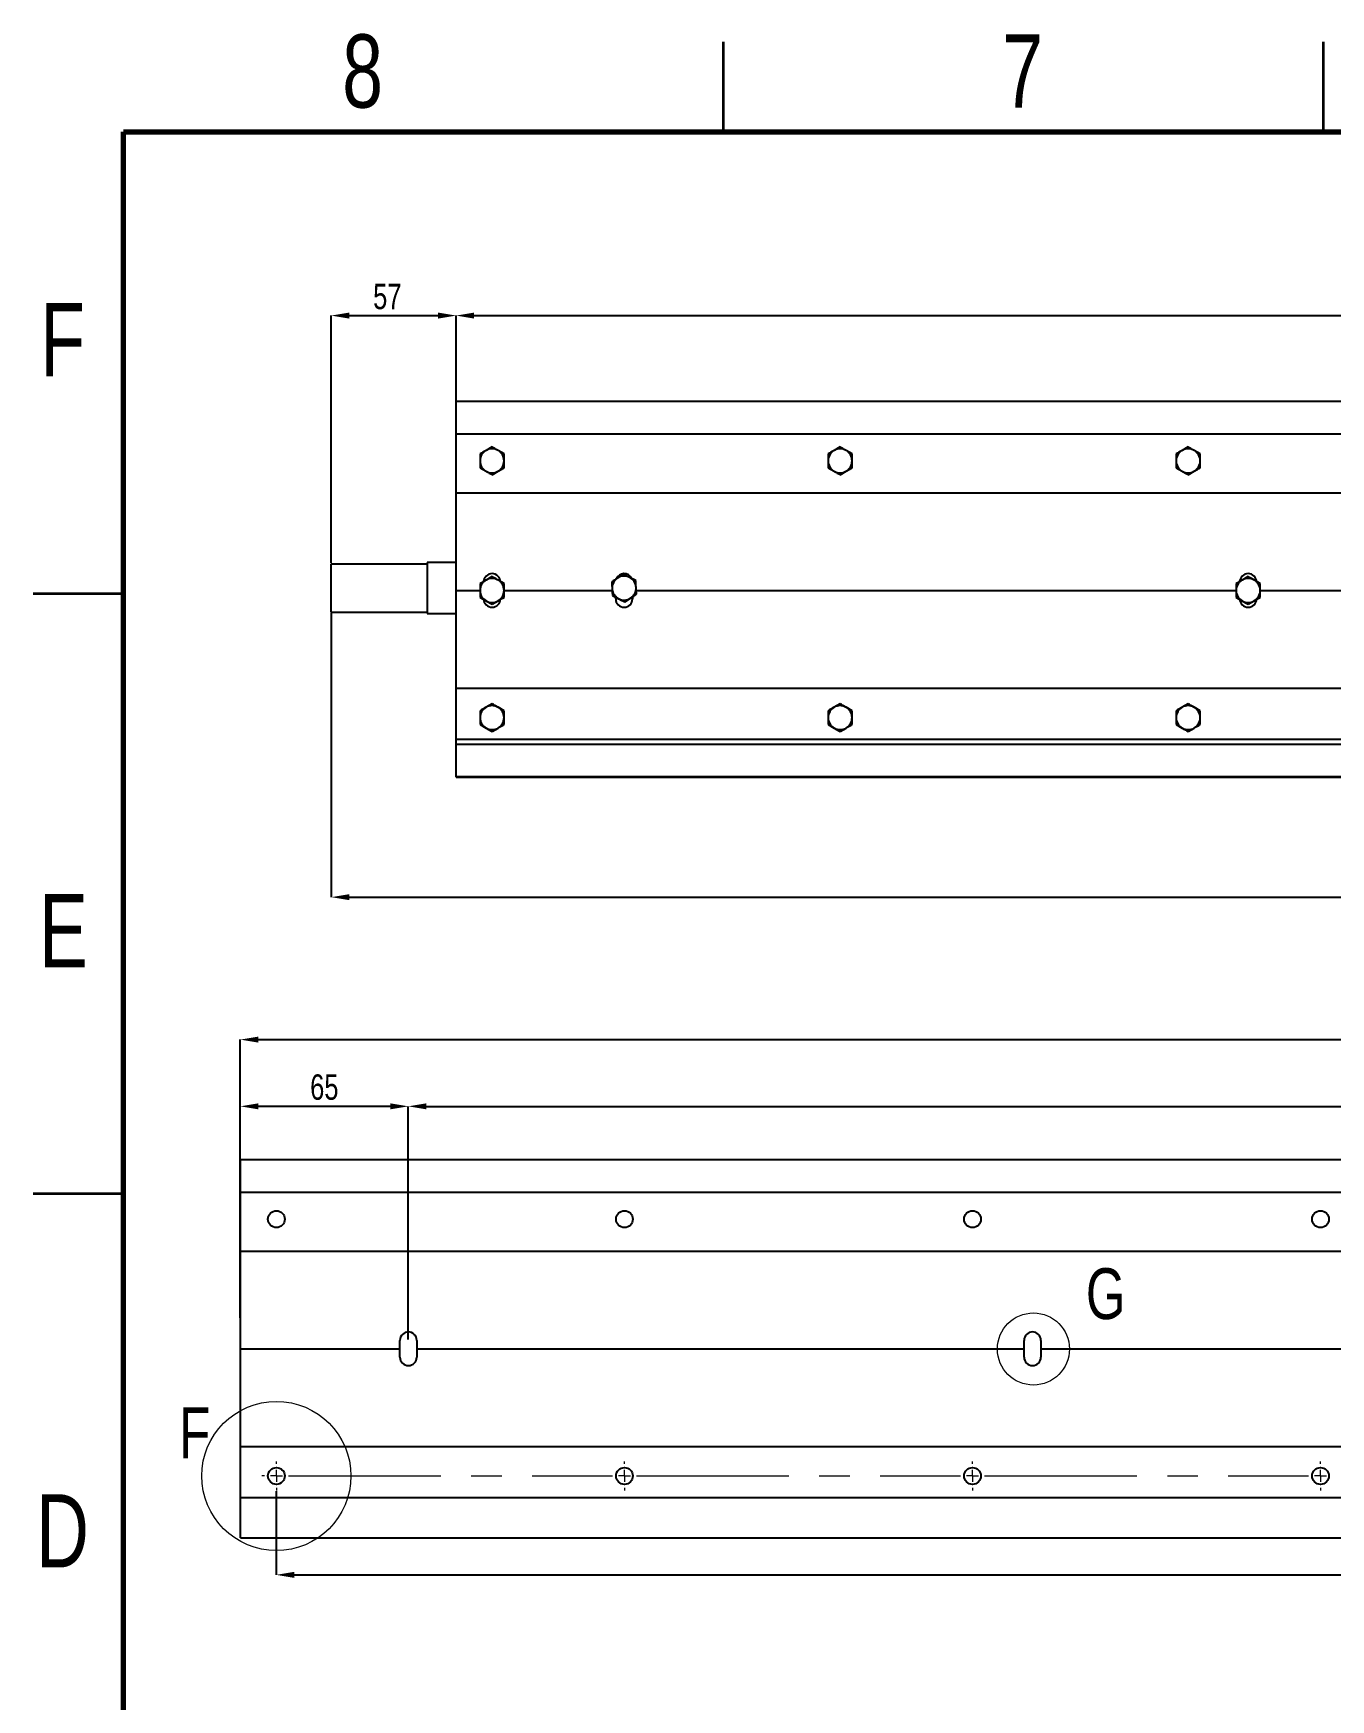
# Model space of a CAD drawing. Header units: millimetres. Extents: x -361 to 14022, y -1822 to 1455.
# Drawn here: x 3750.8 to 3858.9, y -179.3 to -40.4 of the extents above; entities that cross this region are included whole.
import ezdxf

# ---------------------------------------------------------------- set-up
doc = ezdxf.new("R2010")
doc.units = ezdxf.units.MM
doc.linetypes.add('CENTERX2', pattern=[20.32, 12.7, -2.54, 2.54, -2.54])
doc.styles.add('SLDTEXTSTYLE0', font='TXT', dxfattribs={"width": 0.75})
doc.dimstyles.new('SLDDIMSTYLE10', dxfattribs={"dimtxt": 2.116667, "dimasz": 1.5, "dimexe": 0, "dimexo": 0.0625, "dimgap": 0.529167, "dimtad": 1, "dimdec": 1, "dimlfac": 5, "dimrnd": 1e-09, "dimzin": 4, "dimdsep": 46, "dimtxsty": 'SLDTEXTSTYLE0', "dimsah": 1, "dimcen": 0.09, "dimadec": 0, "dimazin": 1, "dimtfac": 1, "dimtdec": 1, "dimtofl": 0, "dimtmove": 0, "dimatfit": 3, "dimfxl": 1, "dimfrac": 2, "dimtolj": 1, "dimtzin": 12, "dimarcsym": 0})
doc.dimstyles.new('SLDDIMSTYLE9', dxfattribs={"dimtxt": 2.116667, "dimasz": 1.5, "dimexe": 0, "dimexo": 0.0625, "dimgap": 0.529167, "dimtad": 1, "dimdec": 1, "dimlfac": 5, "dimrnd": 1e-09, "dimzin": 4, "dimdsep": 46, "dimtxsty": 'SLDTEXTSTYLE0', "dimsah": 1, "dimcen": 0.09, "dimadec": 0, "dimazin": 1, "dimtfac": 1, "dimtdec": 1, "dimtmove": 0, "dimatfit": 0, "dimfxl": 1, "dimfrac": 2, "dimtolj": 1, "dimtzin": 12, "dimarcsym": 0})

# ---------------------------------------------------------------- blocks, each defined once
blk = doc.blocks.new('*D157')
at = {"color": 0, "linetype": 'Continuous', "lineweight": -2, "transparency": 16777216}
for p, q in [((3786.02, -71.01), (3786.02, -63.93)), ((3787.52, -63.93), (4080.52, -63.93)), ((4082.02, -71.01), (4082.02, -63.93))]:
    blk.add_line(p, q, dxfattribs=at)
at = {"color": 0, "linetype": 'Continuous', "transparency": 16777216}
for points in [[(3787.52, -63.68), (3787.52, -64.18), (3786.02, -63.93)], [(4080.52, -63.68), (4080.52, -64.18), (4082.02, -63.93)]]:
    blk.add_solid(points, dxfattribs=at)
at = {"layer": 'Defpoints', "color": 0, "linetype": 'Continuous', "transparency": 16777216}
for p in [(4082.02, -63.93), (3786.02, -71.08), (4082.02, -71.08)]:
    blk.add_point(p, dxfattribs=at)
at = {"color": 0, "linetype": 'Continuous', "lineweight": 18, "transparency": 16777216, "insert": (4040.73, -61.29), "char_height": 2.117, "attachment_point": 2, "style": 'SLDTEXTSTYLE0'}
blk.add_mtext('\\A1;1570', dxfattribs=at)
blk = doc.blocks.new('*D158')
at = {"color": 0, "linetype": 'Continuous', "lineweight": -2, "transparency": 16777216}
for p, q in [((3775.62, -84.57), (3775.62, -63.93)), ((3777.12, -63.93), (3784.52, -63.93)), ((3786.02, -78.63), (3786.02, -63.93))]:
    blk.add_line(p, q, dxfattribs=at)
at = {"color": 0, "linetype": 'Continuous', "transparency": 16777216}
for points in [[(3777.12, -63.68), (3777.12, -64.18), (3775.62, -63.93)], [(3784.52, -63.68), (3784.52, -64.18), (3786.02, -63.93)]]:
    blk.add_solid(points, dxfattribs=at)
at = {"layer": 'Defpoints', "color": 0, "linetype": 'Continuous', "transparency": 16777216}
for p in [(3786.02, -63.93), (3786.02, -78.69), (3775.62, -84.63)]:
    blk.add_point(p, dxfattribs=at)
at = {"color": 0, "linetype": 'Continuous', "lineweight": 18, "transparency": 16777216, "insert": (3780.29, -61.28), "char_height": 2.117, "attachment_point": 2, "style": 'SLDTEXTSTYLE0'}
blk.add_mtext('\\A1;57', dxfattribs=at)
blk = doc.blocks.new('*D159')
at = {"color": 0, "linetype": 'Continuous', "lineweight": -2, "transparency": 16777216}
for p, q in [((3775.62, -88.7), (3775.62, -112.39)), ((4092.42, -88.7), (4092.42, -112.39)), ((3777.12, -112.39), (4090.92, -112.39))]:
    blk.add_line(p, q, dxfattribs=at)
at = {"color": 0, "linetype": 'Continuous', "transparency": 16777216}
for points in [[(3777.12, -112.14), (3777.12, -112.64), (3775.62, -112.39)], [(4090.92, -112.14), (4090.92, -112.64), (4092.42, -112.39)]]:
    blk.add_solid(points, dxfattribs=at)
at = {"layer": 'Defpoints', "color": 0, "linetype": 'Continuous', "transparency": 16777216}
for p in [(3775.62, -88.63), (4092.42, -88.63), (4092.42, -112.39)]:
    blk.add_point(p, dxfattribs=at)
at = {"color": 0, "linetype": 'Continuous', "lineweight": 18, "transparency": 16777216, "insert": (3928.06, -109.75), "char_height": 2.117, "attachment_point": 2, "style": 'SLDTEXTSTYLE0'}
blk.add_mtext('\\A1;1688', dxfattribs=at)
blk = doc.blocks.new('*D160')
at = {"color": 0, "linetype": 'Continuous', "lineweight": -2, "transparency": 16777216}
for p, q in [((3768.04, -141.82), (3768.04, -124.26)), ((3769.54, -124.26), (4062.54, -124.26)), ((4064.04, -141.82), (4064.04, -124.26))]:
    blk.add_line(p, q, dxfattribs=at)
at = {"color": 0, "linetype": 'Continuous', "transparency": 16777216}
for points in [[(3769.54, -124.01), (3769.54, -124.51), (3768.04, -124.26)], [(4062.54, -124.01), (4062.54, -124.51), (4064.04, -124.26)]]:
    blk.add_solid(points, dxfattribs=at)
at = {"layer": 'Defpoints', "color": 0, "linetype": 'Continuous', "transparency": 16777216}
for p in [(4064.04, -124.26), (3768.04, -141.88), (4064.04, -141.88)]:
    blk.add_point(p, dxfattribs=at)
at = {"color": 0, "linetype": 'Continuous', "lineweight": 18, "transparency": 16777216, "insert": (3907.19, -121.61), "char_height": 2.117, "attachment_point": 2, "style": 'SLDTEXTSTYLE0'}
blk.add_mtext('\\A1;1570', dxfattribs=at)
blk = doc.blocks.new('*D161')
at = {"color": 0, "linetype": 'Continuous', "lineweight": -2, "transparency": 16777216}
for p, q in [((3771.04, -161.88), (3771.04, -168.86)), ((4061.04, -161.88), (4061.04, -168.86)), ((3772.54, -168.86), (4059.54, -168.86))]:
    blk.add_line(p, q, dxfattribs=at)
at = {"color": 0, "linetype": 'Continuous', "transparency": 16777216}
for points in [[(3772.54, -168.61), (3772.54, -169.11), (3771.04, -168.86)], [(4059.54, -168.61), (4059.54, -169.11), (4061.04, -168.86)]]:
    blk.add_solid(points, dxfattribs=at)
at = {"layer": 'Defpoints', "color": 0, "linetype": 'Continuous', "transparency": 16777216}
for p in [(3771.04, -161.82), (4061.04, -161.82), (4061.04, -168.86)]:
    blk.add_point(p, dxfattribs=at)
at = {"color": 0, "linetype": 'Continuous', "lineweight": 18, "transparency": 16777216, "insert": (3911.6, -166.22), "char_height": 2.1167, "attachment_point": 2, "style": 'SLDTEXTSTYLE0'}
blk.add_mtext('\\A1;11x140=1570', dxfattribs=at)
blk = doc.blocks.new('*D162')
at = {"color": 0, "linetype": 'Continuous', "lineweight": -2, "transparency": 16777216}
for p, q in [((3782.04, -149.26), (3782.04, -129.82)), ((3783.54, -129.82), (4048.54, -129.82)), ((4050.04, -149.26), (4050.04, -129.82))]:
    blk.add_line(p, q, dxfattribs=at)
at = {"color": 0, "linetype": 'Continuous', "transparency": 16777216}
for points in [[(3783.54, -129.57), (3783.54, -130.07), (3782.04, -129.82)], [(4048.54, -129.57), (4048.54, -130.07), (4050.04, -129.82)]]:
    blk.add_solid(points, dxfattribs=at)
at = {"layer": 'Defpoints', "color": 0, "linetype": 'Continuous', "transparency": 16777216}
for p in [(4050.04, -129.82), (3782.04, -149.32), (4050.04, -149.32)]:
    blk.add_point(p, dxfattribs=at)
at = {"color": 0, "linetype": 'Continuous', "lineweight": 18, "transparency": 16777216, "insert": (3896.43, -127.17), "char_height": 2.1167, "attachment_point": 2, "style": 'SLDTEXTSTYLE0'}
blk.add_mtext('\\A1;5x288=1440', dxfattribs=at)
blk = doc.blocks.new('SW_CENTERMARKSYMBOL_0')
at = {"color": 0, "linetype": 'Continuous', "lineweight": 0}
for p, q in [((-262, 0), (-262.2, 0)), ((-261, 0), (-261.5, 0)), ((-261, 1), (-261, 1.2)), ((-261, 0), (-261, 0.5)), ((-261, 0), (-261, -0.5)), ((-261, 0), (-260.5, 0)), ((-232, 0), (-232.5, 0)), ((-232, 1), (-232, 1.2)), ((-232, 0), (-232, 0.5)), ((-232, 0), (-232, -0.5)), ((-232, 0), (-231.5, 0)), ((-203, 0), (-203.5, 0)), ((-203, 1), (-203, 1.2)), ((-203, 0), (-203, 0.5)), ((-203, 0), (-203, -0.5)), ((-203, 0), (-202.5, 0)), ((-174, 0), (-174.5, 0)), ((-174, 1), (-174, 1.2)), ((-174, 0), (-174, 0.5)), ((-174, 0), (-174, -0.5)), ((-174, 0), (-173.5, 0)), ((-261, -1), (-261, -1.2)), ((-232, -1), (-232, -1.2)), ((-203, -1), (-203, -1.2)), ((-174, -1), (-174, -1.2))]:
    blk.add_line(p, q, dxfattribs=at)
at = {"color": 0, "linetype": 'CENTERX2', "lineweight": 0}
for p, q in [((-260, 0), (-233, 0)), ((-231, 0), (-204, 0)), ((-202, 0), (-175, 0))]:
    blk.add_line(p, q, dxfattribs=at)
blk = doc.blocks.new('*D179')
at = {"color": 0, "linetype": 'Continuous', "lineweight": -2, "transparency": 16777216}
for p, q in [((3768.04, -147.45), (3768.04, -129.82)), ((3780.54, -129.82), (3769.54, -129.82)), ((3782.04, -149.26), (3782.04, -129.82))]:
    blk.add_line(p, q, dxfattribs=at)
at = {"color": 0, "linetype": 'Continuous', "transparency": 16777216}
for points in [[(3769.54, -129.57), (3769.54, -130.07), (3768.04, -129.82)], [(3780.54, -129.57), (3780.54, -130.07), (3782.04, -129.82)]]:
    blk.add_solid(points, dxfattribs=at)
at = {"layer": 'Defpoints', "color": 0, "linetype": 'Continuous', "transparency": 16777216}
for p in [(3768.04, -129.82), (3768.04, -147.51), (3782.04, -149.32)]:
    blk.add_point(p, dxfattribs=at)
at = {"color": 0, "linetype": 'Continuous', "lineweight": 18, "transparency": 16777216, "insert": (3775.04, -128.23), "char_height": 2.117, "attachment_point": 5, "style": 'SLDTEXTSTYLE0'}
blk.add_mtext('\\A1;65', dxfattribs=at)

msp = doc.modelspace()

# ---------------------------------------------------------------- linework, layer by layer
at = {"color": 7, "linetype": 'Continuous', "lineweight": 35}
for p, q in [((3808.293202, -48.616305), (3808.293202, -41.116305)), ((3858.293202, -48.616305), (3858.293202, -41.116305)), ((3758.293202, -87.116305), (3750.793202, -87.116305)), ((3758.293202, -137.116305), (3750.793202, -137.116305))]:
    msp.add_line(p, q, dxfattribs=at)
at = {"color": 7, "linetype": 'Continuous', "lineweight": 70}
for p, q in [((3758.293202, -325.616305), (3758.293202, -48.616305)), ((3758.293202, -48.616305), (4158.293202, -48.616305))]:
    msp.add_line(p, q, dxfattribs=at)
at = {"color": 7, "linetype": 'Continuous', "lineweight": 25}
for p, q in [((3786.016991, -71.075814), (4082.016991, -71.075814)), ((3786.016991, -73.780407), (3786.016991, -71.075814)), ((3786.016991, -73.780407), (4082.016991, -73.780407)), ((3786.016991, -78.693058), (3786.016991, -73.780407)), ((3789.016991, -74.879296), (3788.516991, -75.167971)), ((3818.016991, -74.879296), (3817.516991, -75.167971)), ((3847.016991, -74.879296), (3846.516991, -75.167971)), ((3790.016991, -75.456646), (3789.516991, -75.167971)), ((3819.016991, -75.456646), (3818.516991, -75.167971)), ((3848.016991, -75.456646), (3847.516991, -75.167971)), ((3788.016991, -76.611347), (3788.516991, -76.900022)), ((3789.016991, -77.188697), (3789.516991, -76.900022)), ((3817.016991, -76.611347), (3817.516991, -76.900022)), ((3818.016991, -77.188697), (3818.516991, -76.900022)), ((3846.016991, -76.611347), (3846.516991, -76.900022)), ((3847.016991, -77.188697), (3847.516991, -76.900022)), ((3786.016991, -86.833996), (3786.016991, -78.693058)), ((3786.016991, -78.693058), (4082.016991, -78.693058)), ((3783.616991, -84.633996), (3775.616991, -84.633996)), ((3775.616991, -88.633996), (3775.616991, -84.633996)), ((3786.016991, -84.503996), (3783.616991, -84.503996)), ((3783.616991, -84.503996), (3783.616991, -88.763996)), ((3789.016991, -85.679296), (3788.516991, -85.967971)), ((3790.016991, -86.256646), (3789.516991, -85.967971)), ((3799.953219, -85.481058), (3799.469925, -85.796907)), ((3800.983579, -86.002299), (3800.468399, -85.741678)), ((3852.016991, -85.679296), (3851.516991, -85.967971)), ((3853.016991, -86.256646), (3852.516991, -85.967971)), ((3786.016991, -86.833996), (3788.016991, -86.833996)), ((3786.016991, -94.974935), (3786.016991, -86.833996)), ((3788.016991, -87.411347), (3788.516991, -87.700022)), ((3790.016991, -86.833996), (3799.026525, -86.833996)), ((3799.050403, -87.265694), (3799.565583, -87.526314)), ((3799.316991, -87.533996), (3799.316991, -87.400556)), ((3800.080763, -87.786935), (3800.564057, -87.471086)), ((3800.716991, -87.371138), (3800.716991, -87.533996)), ((3801.029582, -86.833996), (3851.016991, -86.833996)), ((3851.016991, -87.411347), (3851.516991, -87.700022)), ((3853.016991, -86.833996), (3905.016991, -86.833996)), ((3775.616991, -88.633996), (3783.616991, -88.633996)), ((3783.616991, -88.763996), (3786.016991, -88.763996)), ((3789.016991, -87.988697), (3789.516991, -87.700022)), ((3852.016991, -87.988697), (3852.516991, -87.700022)), ((3786.016991, -94.974935), (4082.016991, -94.974935)), ((3786.016991, -99.233996), (3786.016991, -94.974935)), ((3789.016991, -96.279296), (3788.516991, -96.567971)), ((3790.016991, -96.856646), (3789.516991, -96.567971)), ((3818.016991, -96.279296), (3817.516991, -96.567971)), ((3819.016991, -96.856646), (3818.516991, -96.567971)), ((3847.016991, -96.279296), (3846.516991, -96.567971)), ((3848.016991, -96.856646), (3847.516991, -96.567971)), ((3788.016991, -98.011347), (3788.516991, -98.300022)), ((3789.016991, -98.588697), (3789.516991, -98.300022)), ((3817.016991, -98.011347), (3817.516991, -98.300022)), ((3818.016991, -98.588697), (3818.516991, -98.300022)), ((3846.016991, -98.011347), (3846.516991, -98.300022)), ((3847.016991, -98.588697), (3847.516991, -98.300022)), ((3786.016991, -99.233996), (4082.016991, -99.233996)), ((3786.016991, -99.633996), (3786.016991, -99.233996)), ((3786.016991, -102.338589), (3786.016991, -99.633996)), ((3786.016991, -99.633996), (4082.016991, -99.633996)), ((3786.016991, -102.338589), (4082.016991, -102.338589)), ((3786.016991, -102.392179), (3786.016991, -102.338589)), ((3786.016991, -102.392179), (4082.016991, -102.392179)), ((3768.044908, -134.260618), (4064.044912, -134.260618)), ((3768.044908, -136.965239), (3768.044908, -134.260618)), ((3768.044908, -136.965239), (4064.044912, -136.965239)), ((3768.044908, -141.877806), (3768.044908, -136.965239)), ((3768.044908, -150.019133), (3768.044908, -141.877806)), ((3768.044908, -141.877806), (4064.044912, -141.877806)), ((3781.344921, -150.019133), (3781.344921, -149.318754)), ((3782.744915, -149.318754), (3782.744915, -150.019133)), ((3833.344919, -150.019133), (3833.344919, -149.318754)), ((3834.744913, -149.318754), (3834.744913, -150.019133)), ((3768.044908, -158.159697), (3768.044908, -150.019133)), ((3768.044908, -150.019133), (3771.744902, -150.019133)), ((3771.744902, -150.019133), (3781.344921, -150.019133)), ((3781.344921, -150.718748), (3781.344921, -150.019133)), ((3782.744915, -150.019133), (3782.744915, -150.718748)), ((3782.744915, -150.019133), (3833.344919, -150.019133)), ((3833.344919, -150.718748), (3833.344919, -150.019133)), ((3834.744913, -150.019133), (3834.744913, -150.718748)), ((3834.744913, -150.019133), (3887.344916, -150.019133)), ((3768.044908, -158.159697), (4064.044912, -158.159697)), ((3768.044908, -165.777647), (3768.044908, -158.159697)), ((3768.044908, -162.419188), (4064.044912, -162.419188)), ((3768.044908, -165.777647), (4064.044912, -165.777647))]:
    msp.add_line(p, q, dxfattribs=at)
for centre in [(3771.044912, -139.218978), (3800.044912, -139.218978), (3829.044912, -139.218978), (3858.044912, -139.218978), (3771.044912, -160.618978), (3800.044912, -160.618978), (3829.044912, -160.618978), (3858.044912, -160.618978)]:
    msp.add_circle(centre, 0.7, dxfattribs=at)
at = {"color": 7, "linetype": 'Continuous', "lineweight": 18}
for centre, radius in [((3834.126137, -150.039064), 3.002422), ((3771.044912, -160.618978), 6.213362)]:
    msp.add_circle(centre, radius, dxfattribs=at)
at = {"color": 7, "linetype": 'Continuous', "lineweight": 25}
for centre, radius, start, end in [((3789.016991, -76.033996), 1, 120, 180), ((3789.016991, -76.033996), 1, 180, 240), ((3789.016991, -76.033996), 1, 60, 120), ((3789.016991, -76.033996), 1, 0, 60), ((3789.016991, -76.033996), 1, 300, 0), ((3818.016991, -76.033996), 1, 120, 180), ((3818.016991, -76.033996), 1, 180, 240), ((3818.016991, -76.033996), 1, 60, 120), ((3818.016991, -76.033996), 1, 0, 60), ((3818.016991, -76.033996), 1, 300, 0), ((3847.016991, -76.033996), 1, 120, 180), ((3847.016991, -76.033996), 1, 180, 240), ((3847.016991, -76.033996), 1, 60, 120), ((3847.016991, -76.033996), 1, 0, 60), ((3847.016991, -76.033996), 1, 300, 0), ((3789.016991, -76.033996), 1, 240, 300), ((3818.016991, -76.033996), 1, 240, 300), ((3847.016991, -76.033996), 1, 240, 300), ((3789.016991, -86.833996), 1, 120, 180), ((3789.016991, -86.133996), 0.7, 0, 180), ((3789.016991, -86.833996), 1, 60, 120), ((3789.016991, -86.833996), 1, 360, 60), ((3800.016991, -86.633996), 1, 123.16597483, 183.16597483), ((3800.016991, -86.133996), 0.7, 26.62962508, 155.13090723), ((3800.016991, -86.633996), 1, 63.16597483, 123.16597483), ((3800.016991, -86.633996), 1, 3.16597483, 63.16597483), ((3852.016991, -86.833996), 1, 120, 180), ((3852.016991, -86.133996), 0.7, 0, 180), ((3852.016991, -86.833996), 1, 60, 120), ((3852.016991, -86.833996), 1, 360, 60), ((3789.016991, -86.833996), 1, 180, 240), ((3789.016991, -86.833996), 1, 300, 360), ((3800.016991, -86.633996), 1, 183.16597483, 243.16597483), ((3800.016991, -86.633996), 1, 243.16597483, 303.16597483), ((3800.016991, -86.633996), 1, 303.16597483, 3.16597483), ((3852.016991, -86.833996), 1, 180, 240), ((3852.016991, -86.833996), 1, 300, 360), ((3789.016991, -87.533996), 0.7, 180, 0), ((3789.016991, -86.833996), 1, 240, 300), ((3800.016991, -87.533996), 0.7, 180, 0), ((3852.016991, -87.533996), 0.7, 180, 0), ((3852.016991, -86.833996), 1, 240, 300), ((3789.016991, -97.433996), 1, 120, 180), ((3789.016991, -97.433996), 1, 60, 120), ((3789.016991, -97.433996), 1, 0, 60), ((3818.016991, -97.433996), 1, 120, 180), ((3818.016991, -97.433996), 1, 60, 120), ((3818.016991, -97.433996), 1, 0, 60), ((3847.016991, -97.433996), 1, 120, 180), ((3847.016991, -97.433996), 1, 60, 120), ((3847.016991, -97.433996), 1, 0, 60), ((3789.016991, -97.433996), 1, 180, 240), ((3789.016991, -97.433996), 1, 240, 300), ((3789.016991, -97.433996), 1, 300, 0), ((3818.016991, -97.433996), 1, 180, 240), ((3818.016991, -97.433996), 1, 240, 300), ((3818.016991, -97.433996), 1, 300, 0), ((3847.016991, -97.433996), 1, 180, 240), ((3847.016991, -97.433996), 1, 240, 300), ((3847.016991, -97.433996), 1, 300, 0), ((3782.044912, -149.318978), 0.7, 0, 180), ((3834.044912, -149.318978), 0.7, 0, 180), ((3782.044912, -150.718978), 0.7, 180, 0), ((3834.044912, -150.718978), 0.7, 180, 0)]:
    msp.add_arc(centre, radius, start, end, dxfattribs=at)
for points, knots in [([(3789.516991, -75.167971), (3789.505138, -75.161128), (3789.336294, -75.063645), (3789.170835, -74.968118), (3789.016991, -74.879296)], [0, 0, 0, 0, 0.0702005767, 1, 1, 1, 1]), ([(3818.516991, -75.167971), (3818.505138, -75.161128), (3818.336294, -75.063645), (3818.170835, -74.968118), (3818.016991, -74.879296)], [0, 0, 0, 0, 0.0702005767, 1, 1, 1, 1]), ([(3847.516991, -75.167971), (3847.505138, -75.161128), (3847.336294, -75.063645), (3847.170835, -74.968118), (3847.016991, -74.879296)], [0, 0, 0, 0, 0.0702005767, 1, 1, 1, 1]), ([(3788.516991, -75.167971), (3788.505138, -75.174814), (3788.336294, -75.272296), (3788.170835, -75.367824), (3788.016991, -75.456646)], [0, 0, 0, 0, 0.0702005767, 1, 1, 1, 1]), ([(3788.016991, -75.456646), (3788.016991, -75.496312), (3788.016991, -75.684303), (3788.016991, -75.879772), (3788.016991, -76.033996)], [0, 0, 0, 0, 0.2110007622, 1, 1, 1, 1]), ([(3788.016991, -76.033996), (3788.016991, -76.07929), (3788.016991, -76.274648), (3788.016991, -76.465072), (3788.016991, -76.611347)], [0, 0, 0, 0, 0.2318492728, 1, 1, 1, 1]), ([(3790.016991, -76.033996), (3790.016991, -75.879772), (3790.016991, -75.684303), (3790.016991, -75.496312), (3790.016991, -75.456646)], [0, 0, 0, 0, 0.7889992378, 1, 1, 1, 1]), ([(3790.016991, -76.611347), (3790.016991, -76.465072), (3790.016991, -76.274648), (3790.016991, -76.07929), (3790.016991, -76.033996)], [0, 0, 0, 0, 0.7681507272, 1, 1, 1, 1]), ([(3817.516991, -75.167971), (3817.505138, -75.174814), (3817.336294, -75.272296), (3817.170835, -75.367824), (3817.016991, -75.456646)], [0, 0, 0, 0, 0.0702005767, 1, 1, 1, 1]), ([(3817.016991, -75.456646), (3817.016991, -75.496312), (3817.016991, -75.684303), (3817.016991, -75.879772), (3817.016991, -76.033996)], [0, 0, 0, 0, 0.2110007622, 1, 1, 1, 1]), ([(3817.016991, -76.033996), (3817.016991, -76.07929), (3817.016991, -76.274648), (3817.016991, -76.465072), (3817.016991, -76.611347)], [0, 0, 0, 0, 0.2318492728, 1, 1, 1, 1]), ([(3819.016991, -76.033996), (3819.016991, -75.879772), (3819.016991, -75.684303), (3819.016991, -75.496312), (3819.016991, -75.456646)], [0, 0, 0, 0, 0.7889992378, 1, 1, 1, 1]), ([(3819.016991, -76.611347), (3819.016991, -76.465072), (3819.016991, -76.274648), (3819.016991, -76.07929), (3819.016991, -76.033996)], [0, 0, 0, 0, 0.7681507272, 1, 1, 1, 1]), ([(3846.516991, -75.167971), (3846.505138, -75.174814), (3846.336294, -75.272296), (3846.170835, -75.367824), (3846.016991, -75.456646)], [0, 0, 0, 0, 0.0702005767, 1, 1, 1, 1]), ([(3846.016991, -75.456646), (3846.016991, -75.496312), (3846.016991, -75.684303), (3846.016991, -75.879772), (3846.016991, -76.033996)], [0, 0, 0, 0, 0.2110007622, 1, 1, 1, 1]), ([(3846.016991, -76.033996), (3846.016991, -76.07929), (3846.016991, -76.274648), (3846.016991, -76.465072), (3846.016991, -76.611347)], [0, 0, 0, 0, 0.2318492728, 1, 1, 1, 1]), ([(3848.016991, -76.033996), (3848.016991, -75.879772), (3848.016991, -75.684303), (3848.016991, -75.496312), (3848.016991, -75.456646)], [0, 0, 0, 0, 0.7889992378, 1, 1, 1, 1]), ([(3848.016991, -76.611347), (3848.016991, -76.465072), (3848.016991, -76.274648), (3848.016991, -76.07929), (3848.016991, -76.033996)], [0, 0, 0, 0, 0.7681507272, 1, 1, 1, 1]), ([(3788.516991, -76.900022), (3788.528844, -76.906865), (3788.697688, -77.004347), (3788.863147, -77.099875), (3789.016991, -77.188697)], [0, 0, 0, 0, 0.0702005767, 1, 1, 1, 1]), ([(3789.516991, -76.900022), (3789.528844, -76.893178), (3789.697688, -76.795696), (3789.863147, -76.700168), (3790.016991, -76.611347)], [0, 0, 0, 0, 0.0702005767, 1, 1, 1, 1]), ([(3817.516991, -76.900022), (3817.528844, -76.906865), (3817.697688, -77.004347), (3817.863147, -77.099875), (3818.016991, -77.188697)], [0, 0, 0, 0, 0.0702005767, 1, 1, 1, 1]), ([(3818.516991, -76.900022), (3818.528844, -76.893178), (3818.697688, -76.795696), (3818.863147, -76.700168), (3819.016991, -76.611347)], [0, 0, 0, 0, 0.0702005767, 1, 1, 1, 1]), ([(3846.516991, -76.900022), (3846.528844, -76.906865), (3846.697688, -77.004347), (3846.863147, -77.099875), (3847.016991, -77.188697)], [0, 0, 0, 0, 0.0702005767, 1, 1, 1, 1]), ([(3847.516991, -76.900022), (3847.528844, -76.893178), (3847.697688, -76.795696), (3847.863147, -76.700168), (3848.016991, -76.611347)], [0, 0, 0, 0, 0.0702005767, 1, 1, 1, 1]), ([(3788.516991, -85.967971), (3788.505138, -85.974814), (3788.336294, -86.072296), (3788.170835, -86.167824), (3788.016991, -86.256646)], [0, 0, 0, 0, 0.0702005767, 1, 1, 1, 1]), ([(3789.516991, -85.967971), (3789.505138, -85.961128), (3789.336294, -85.863645), (3789.170835, -85.768118), (3789.016991, -85.679296)], [0, 0, 0, 0, 0.07020057671, 1, 1, 1, 1]), ([(3799.469925, -85.796907), (3799.458468, -85.804395), (3799.295265, -85.911053), (3799.135334, -86.015573), (3798.986631, -86.112756)], [0, 0, 0, 0, 0.0702005767, 1, 1, 1, 1]), ([(3800.468399, -85.741678), (3800.456186, -85.7355), (3800.282215, -85.647492), (3800.111733, -85.561248), (3799.953219, -85.481058)], [0, 0, 0, 0, 0.0702005767, 1, 1, 1, 1]), ([(3801.015465, -86.578768), (3801.006947, -86.424779), (3800.996152, -86.229608), (3800.985769, -86.041904), (3800.983579, -86.002299)], [0, 0, 0, 0, 0.7889992377, 1, 1, 1, 1]), ([(3851.516991, -85.967971), (3851.505138, -85.974814), (3851.336294, -86.072296), (3851.170835, -86.167824), (3851.016991, -86.256646)], [0, 0, 0, 0, 0.0702005767, 1, 1, 1, 1]), ([(3852.516991, -85.967971), (3852.505138, -85.961128), (3852.336294, -85.863645), (3852.170835, -85.768118), (3852.016991, -85.679296)], [0, 0, 0, 0, 0.07020057671, 1, 1, 1, 1]), ([(3788.016991, -86.256646), (3788.016991, -86.296312), (3788.016991, -86.484303), (3788.016991, -86.679772), (3788.016991, -86.833996)], [0, 0, 0, 0, 0.2110007622, 1, 1, 1, 1]), ([(3788.016991, -86.833996), (3788.016991, -86.87929), (3788.016991, -87.074648), (3788.016991, -87.265072), (3788.016991, -87.411347)], [0, 0, 0, 0, 0.2318492728, 1, 1, 1, 1]), ([(3789.516991, -87.700022), (3789.528844, -87.693178), (3789.697688, -87.595696), (3789.863147, -87.500168), (3790.016991, -87.411347)], [0, 0, 0, 0, 0.0702005767, 1, 1, 1, 1]), ([(3790.016991, -86.833996), (3790.016991, -86.679772), (3790.016991, -86.484303), (3790.016991, -86.296312), (3790.016991, -86.256646)], [0, 0, 0, 0, 0.7889992377, 1, 1, 1, 1]), ([(3790.016991, -87.411347), (3790.016991, -87.265072), (3790.016991, -87.074648), (3790.016991, -86.87929), (3790.016991, -86.833996)], [0, 0, 0, 0, 0.7681507276, 1, 1, 1, 1]), ([(3798.986631, -86.112756), (3798.988822, -86.152362), (3798.999204, -86.340065), (3799.01, -86.535236), (3799.018517, -86.689225)], [0, 0, 0, 0, 0.2110007622, 1, 1, 1, 1]), ([(3799.018517, -86.689225), (3799.021019, -86.734449), (3799.031808, -86.92951), (3799.042325, -87.119643), (3799.050403, -87.265694)], [0, 0, 0, 0, 0.23184927277, 1, 1, 1, 1]), ([(3800.564057, -87.471086), (3800.575514, -87.463598), (3800.738717, -87.35694), (3800.898647, -87.25242), (3801.047351, -87.155237)], [0, 0, 0, 0, 0.0702005767, 1, 1, 1, 1]), ([(3801.047351, -87.155237), (3801.039272, -87.009186), (3801.028756, -86.819052), (3801.017966, -86.623992), (3801.015465, -86.578768)], [0, 0, 0, 0, 0.7681507276, 1, 1, 1, 1]), ([(3851.016991, -86.256646), (3851.016991, -86.296312), (3851.016991, -86.484303), (3851.016991, -86.679772), (3851.016991, -86.833996)], [0, 0, 0, 0, 0.2110007622, 1, 1, 1, 1]), ([(3851.016991, -86.833996), (3851.016991, -86.87929), (3851.016991, -87.074648), (3851.016991, -87.265072), (3851.016991, -87.411347)], [0, 0, 0, 0, 0.2318492728, 1, 1, 1, 1]), ([(3852.516991, -87.700022), (3852.528844, -87.693178), (3852.697688, -87.595696), (3852.863147, -87.500168), (3853.016991, -87.411347)], [0, 0, 0, 0, 0.0702005767, 1, 1, 1, 1]), ([(3853.016991, -86.833996), (3853.016991, -86.679772), (3853.016991, -86.484303), (3853.016991, -86.296312), (3853.016991, -86.256646)], [0, 0, 0, 0, 0.7889992377, 1, 1, 1, 1]), ([(3853.016991, -87.411347), (3853.016991, -87.265072), (3853.016991, -87.074648), (3853.016991, -86.87929), (3853.016991, -86.833996)], [0, 0, 0, 0, 0.7681507276, 1, 1, 1, 1]), ([(3788.516991, -87.700022), (3788.528844, -87.706865), (3788.697688, -87.804347), (3788.863147, -87.899875), (3789.016991, -87.988697)], [0, 0, 0, 0, 0.0702005767, 1, 1, 1, 1]), ([(3799.565583, -87.526314), (3799.577796, -87.532493), (3799.751767, -87.620501), (3799.922249, -87.706745), (3800.080763, -87.786935)], [0, 0, 0, 0, 0.07020057671, 1, 1, 1, 1]), ([(3851.516991, -87.700022), (3851.528844, -87.706865), (3851.697688, -87.804347), (3851.863147, -87.899875), (3852.016991, -87.988697)], [0, 0, 0, 0, 0.0702005767, 1, 1, 1, 1]), ([(3788.516991, -96.567971), (3788.505138, -96.574814), (3788.336294, -96.672296), (3788.170835, -96.767824), (3788.016991, -96.856646)], [0, 0, 0, 0, 0.0702005767, 1, 1, 1, 1]), ([(3788.016991, -96.856646), (3788.016991, -96.896312), (3788.016991, -97.084303), (3788.016991, -97.279772), (3788.016991, -97.433996)], [0, 0, 0, 0, 0.21100076219, 1, 1, 1, 1]), ([(3789.516991, -96.567971), (3789.505138, -96.561128), (3789.336294, -96.463645), (3789.170835, -96.368118), (3789.016991, -96.279296)], [0, 0, 0, 0, 0.0702005767, 1, 1, 1, 1]), ([(3790.016991, -97.433996), (3790.016991, -97.279772), (3790.016991, -97.084303), (3790.016991, -96.896312), (3790.016991, -96.856646)], [0, 0, 0, 0, 0.7889992378, 1, 1, 1, 1]), ([(3817.516991, -96.567971), (3817.505138, -96.574814), (3817.336294, -96.672296), (3817.170835, -96.767824), (3817.016991, -96.856646)], [0, 0, 0, 0, 0.0702005767, 1, 1, 1, 1]), ([(3817.016991, -96.856646), (3817.016991, -96.896312), (3817.016991, -97.084303), (3817.016991, -97.279772), (3817.016991, -97.433996)], [0, 0, 0, 0, 0.21100076219, 1, 1, 1, 1]), ([(3818.516991, -96.567971), (3818.505138, -96.561128), (3818.336294, -96.463645), (3818.170835, -96.368118), (3818.016991, -96.279296)], [0, 0, 0, 0, 0.0702005767, 1, 1, 1, 1]), ([(3819.016991, -97.433996), (3819.016991, -97.279772), (3819.016991, -97.084303), (3819.016991, -96.896312), (3819.016991, -96.856646)], [0, 0, 0, 0, 0.7889992378, 1, 1, 1, 1]), ([(3846.516991, -96.567971), (3846.505138, -96.574814), (3846.336294, -96.672296), (3846.170835, -96.767824), (3846.016991, -96.856646)], [0, 0, 0, 0, 0.0702005767, 1, 1, 1, 1]), ([(3846.016991, -96.856646), (3846.016991, -96.896312), (3846.016991, -97.084303), (3846.016991, -97.279772), (3846.016991, -97.433996)], [0, 0, 0, 0, 0.21100076219, 1, 1, 1, 1]), ([(3847.516991, -96.567971), (3847.505138, -96.561128), (3847.336294, -96.463645), (3847.170835, -96.368118), (3847.016991, -96.279296)], [0, 0, 0, 0, 0.0702005767, 1, 1, 1, 1]), ([(3848.016991, -97.433996), (3848.016991, -97.279772), (3848.016991, -97.084303), (3848.016991, -96.896312), (3848.016991, -96.856646)], [0, 0, 0, 0, 0.7889992378, 1, 1, 1, 1]), ([(3788.016991, -97.433996), (3788.016991, -97.47929), (3788.016991, -97.674648), (3788.016991, -97.865072), (3788.016991, -98.011347)], [0, 0, 0, 0, 0.2318492728, 1, 1, 1, 1]), ([(3788.516991, -98.300022), (3788.528844, -98.306865), (3788.697688, -98.404347), (3788.863147, -98.499875), (3789.016991, -98.588697)], [0, 0, 0, 0, 0.0702005767, 1, 1, 1, 1]), ([(3789.516991, -98.300022), (3789.528844, -98.293178), (3789.697688, -98.195696), (3789.863147, -98.100168), (3790.016991, -98.011347)], [0, 0, 0, 0, 0.0702005767, 1, 1, 1, 1]), ([(3790.016991, -98.011347), (3790.016991, -97.865072), (3790.016991, -97.674648), (3790.016991, -97.47929), (3790.016991, -97.433996)], [0, 0, 0, 0, 0.7681507272, 1, 1, 1, 1]), ([(3817.016991, -97.433996), (3817.016991, -97.47929), (3817.016991, -97.674648), (3817.016991, -97.865072), (3817.016991, -98.011347)], [0, 0, 0, 0, 0.2318492728, 1, 1, 1, 1]), ([(3817.516991, -98.300022), (3817.528844, -98.306865), (3817.697688, -98.404347), (3817.863147, -98.499875), (3818.016991, -98.588697)], [0, 0, 0, 0, 0.0702005767, 1, 1, 1, 1]), ([(3818.516991, -98.300022), (3818.528844, -98.293178), (3818.697688, -98.195696), (3818.863147, -98.100168), (3819.016991, -98.011347)], [0, 0, 0, 0, 0.0702005767, 1, 1, 1, 1]), ([(3819.016991, -98.011347), (3819.016991, -97.865072), (3819.016991, -97.674648), (3819.016991, -97.47929), (3819.016991, -97.433996)], [0, 0, 0, 0, 0.7681507272, 1, 1, 1, 1]), ([(3846.016991, -97.433996), (3846.016991, -97.47929), (3846.016991, -97.674648), (3846.016991, -97.865072), (3846.016991, -98.011347)], [0, 0, 0, 0, 0.2318492728, 1, 1, 1, 1]), ([(3846.516991, -98.300022), (3846.528844, -98.306865), (3846.697688, -98.404347), (3846.863147, -98.499875), (3847.016991, -98.588697)], [0, 0, 0, 0, 0.0702005767, 1, 1, 1, 1]), ([(3847.516991, -98.300022), (3847.528844, -98.293178), (3847.697688, -98.195696), (3847.863147, -98.100168), (3848.016991, -98.011347)], [0, 0, 0, 0, 0.0702005767, 1, 1, 1, 1]), ([(3848.016991, -98.011347), (3848.016991, -97.865072), (3848.016991, -97.674648), (3848.016991, -97.47929), (3848.016991, -97.433996)], [0, 0, 0, 0, 0.7681507272, 1, 1, 1, 1])]:
    msp.add_open_spline(points, degree=3, knots=knots, dxfattribs=at)

# ---------------------------------------------------------------- block references
at = {"color": 7, "linetype": 'Continuous', "lineweight": 0}
msp.add_blockref('SW_CENTERMARKSYMBOL_0', (4032.044912, -160.618978), dxfattribs=at)

# ---------------------------------------------------------------- texts
at = {"color": 7, "linetype": 'Continuous', "lineweight": 0, "char_height": 6.096, "attachment_point": 2, "style": 'SLDTEXTSTYLE0'}
for s, insert in [('8', (3778.231818, -40.502615)), ('7', (3833.231818, -40.502615)), ('F', (3753.229702, -62.890615)), ('E', (3753.303785, -112.140615)), ('D', (3753.223352, -162.140615))]:
    msp.add_mtext(s, dxfattribs=dict(at, insert=insert))
at = {"color": 7, "linetype": 'Continuous', "lineweight": 18, "char_height": 4.233333, "attachment_point": 1, "style": 'SLDTEXTSTYLE0'}
for s, insert in [('G', (3838.498531, -143.311795)), ('F', (3762.942549, -154.909993))]:
    msp.add_mtext(s, dxfattribs=dict(at, insert=insert))

# ---------------------------------------------------------------- dimensions: what is measured, and where the dimension line sits
at = {"color": 7, "linetype": 'Continuous', "lineweight": 18}
for base, p1, p2, text, dimstyle, picture, middle in [((3786.016991, -63.928533), (3775.616991, -84.633996), (3786.016991, -78.693058), '57', 'SLDDIMSTYLE9', '*D158', (3780.285988, -63.928533)), ((4082.016991, -63.933696), (3786.016991, -71.075814), (4082.016991, -71.075814), '1570', 'SLDDIMSTYLE10', '*D157', (4040.733881, -63.933696)), ((4092.416991, -112.392179), (3775.616991, -88.633996), (4092.416991, -88.633996), '1688', 'SLDDIMSTYLE10', '*D159', (3928.060109, -112.392179)), ((4064.044912, -124.260796), (3768.044912, -141.878039), (4064.044912, -141.878039), '1570', 'SLDDIMSTYLE10', '*D160', (3907.191082, -124.260796)), ((4050.044912, -129.820133), (3782.044912, -149.318978), (4050.044912, -149.318978), '5x288=1440', 'SLDDIMSTYLE10', '*D162', (3896.427697, -129.820133)), ((4061.044912, -168.862282), (3771.044912, -161.818978), (4061.044912, -161.818978), '11x140=1570', 'SLDDIMSTYLE10', '*D161', (3911.601653, -168.862282))]:
    dim = msp.add_linear_dim(base=base, p1=p1, p2=p2, text=text, dimstyle=dimstyle, dxfattribs=at)
    dim.commit()
    dim.dimension.update_dxf_attribs({"geometry": picture, "text_midpoint": middle, "dimtype": 160})
dim = msp.add_linear_dim(base=(3768.044908, -129.820133), p1=(3782.044912, -149.318978), p2=(3768.044908, -147.509774), text='65', dimstyle='SLDDIMSTYLE10', dxfattribs=at)
dim.commit()
dim.dimension.update_dxf_attribs({"geometry": '*D179', "text_midpoint": (3775.04491, -128.232633)})

doc.saveas('drawing.dxf')
